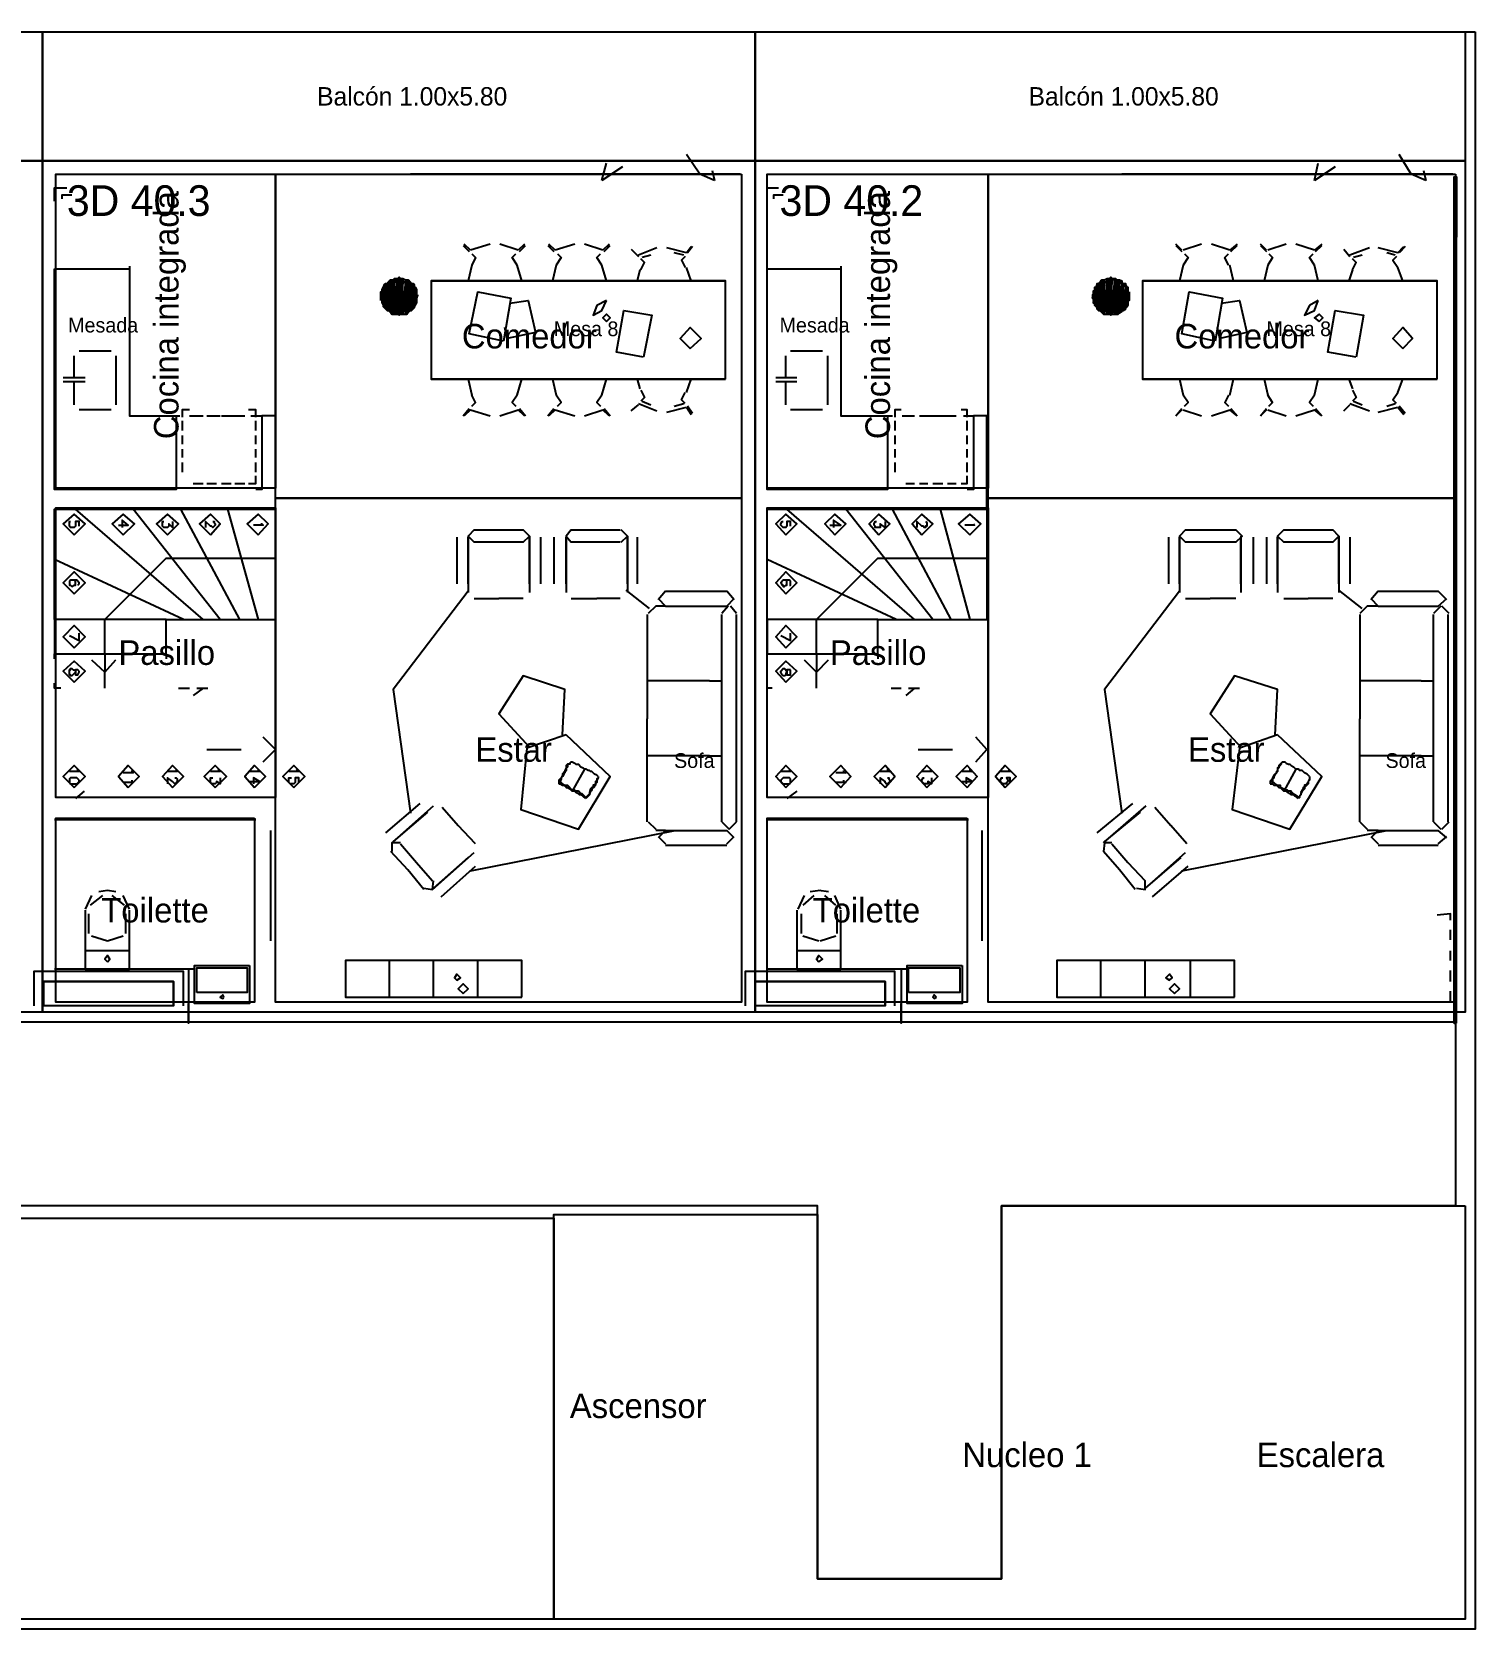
# Model space of a CAD drawing. Header units: metres. Extents: x 0 to 74.5, y 0 to 13.3.
# Drawn here: x 10.59 to 22.35, y 0 to 13.02 of the extents above; entities that cross this region are included whole.
import ezdxf

# ---------------------------------------------------------------- set-up
doc = ezdxf.new("R2010")
doc.units = ezdxf.units.M
for name, color, linetype in [('Trazo_Cotas', 9, 'Continuous'), ('Trazo_Entrada', 1, 'Continuous'), ('Trazo_Equipamiento', 8, 'Continuous'), ('Trazo_Estancias', 3, 'Continuous'), ('Trazo_Fachada', 30, 'Continuous'), ('Trazo_Medianeras', 8, 'Continuous'), ('Trazo_Nucleos', 252, 'Continuous'), ('Trazo_Pasillo', 9, 'Continuous'), ('Trazo_Patios', 3, 'Continuous'), ('Trazo_Puertas', 1, 'Continuous'), ('Trazo_Terreno', 7, 'Continuous'), ('Trazo_Unidad', 7, 'Continuous'), ('Trazo_Ventanas', 5, 'Continuous')]:
    doc.layers.add(name, color=color, linetype=linetype)

msp = doc.modelspace()

# ---------------------------------------------------------------- linework, layer by layer
at = {"layer": 'Trazo_Cotas'}
for points in [[(10.67, 13.02), (10.67, 11.97), (4.87, 11.97), (4.87, 13.02)], [(16.48, 13.02), (16.48, 11.97), (10.67, 11.97), (10.67, 13.02)], [(22.27, 13.02), (22.27, 11.97), (16.48, 11.97), (16.48, 13.02)]]:
    msp.add_lwpolyline(points, close=True, dxfattribs=at)
at = {"layer": 'Trazo_Entrada'}
for p, q in [((16.37, 5.03), (14.88, 5.03)), ((22.2, 5.03), (20.68, 5.03))]:
    msp.add_line(p, q, dxfattribs=at)
at = {"layer": 'Trazo_Equipamiento', "color": 9}
for p, q in [((16.03, 11.86), (15.92, 12.02)), ((21.83, 11.86), (21.73, 12.02)), ((15.23, 11.81), (15.27, 11.95)), ((15.4, 11.92), (15.23, 11.81)), ((16.15, 11.81), (16.03, 11.86)), ((16.13, 11.89), (16.15, 11.81)), ((21.04, 11.81), (21.07, 11.95)), ((21.21, 11.92), (21.04, 11.81)), ((21.95, 11.81), (21.83, 11.86)), ((21.93, 11.89), (21.95, 11.81)), ((14.1, 11.28), (14.15, 11.23)), ((14.16, 11.24), (14.11, 11.29)), ((14.32, 11.29), (14.16, 11.24)), ((14.55, 11.24), (14.4, 11.29)), ((14.6, 11.29), (14.55, 11.24)), ((14.56, 11.23), (14.61, 11.28)), ((14.79, 11.28), (14.84, 11.23)), ((14.85, 11.24), (14.8, 11.29)), ((15.01, 11.29), (14.85, 11.24)), ((15.24, 11.24), (15.09, 11.29)), ((15.29, 11.29), (15.24, 11.24)), ((15.25, 11.23), (15.3, 11.28)), ((15.47, 11.25), (15.53, 11.19)), ((15.68, 11.26), (15.53, 11.2)), ((15.63, 11.2), (15.56, 11.18)), ((15.92, 11.22), (15.76, 11.26)), ((15.9, 11.2), (15.82, 11.22)), ((15.92, 11.22), (15.96, 11.27)), ((15.97, 11.27), (15.93, 11.22)), ((19.96, 11.24), (19.91, 11.29)), ((19.91, 11.28), (19.96, 11.23)), ((20.12, 11.29), (19.97, 11.24)), ((20.35, 11.24), (20.2, 11.29)), ((20.41, 11.29), (20.35, 11.24)), ((20.36, 11.23), (20.41, 11.28)), ((20.65, 11.24), (20.6, 11.29)), ((20.6, 11.28), (20.65, 11.23)), ((20.81, 11.29), (20.66, 11.24)), ((21.04, 11.24), (20.89, 11.29)), ((21.1, 11.29), (21.04, 11.24)), ((21.05, 11.23), (21.1, 11.28)), ((21.28, 11.25), (21.33, 11.19)), ((21.49, 11.26), (21.33, 11.2)), ((21.43, 11.2), (21.36, 11.18)), ((21.72, 11.22), (21.56, 11.26)), ((21.7, 11.2), (21.63, 11.22)), ((21.72, 11.22), (21.77, 11.27)), ((21.78, 11.27), (21.73, 11.22)), ((14.17, 11.12), (14.14, 10.99)), ((14.58, 10.99), (14.54, 11.12)), ((14.86, 11.12), (14.83, 10.99)), ((15.27, 10.99), (15.23, 11.12)), ((15.54, 11.08), (15.52, 10.99)), ((15.96, 10.99), (15.92, 11.1)), ((19.97, 11.12), (19.94, 10.99)), ((20.38, 10.99), (20.35, 11.12)), ((20.66, 11.12), (20.63, 10.99)), ((21.07, 10.99), (21.04, 11.12)), ((21.35, 11.08), (21.32, 10.99)), ((21.76, 10.99), (21.72, 11.1)), ((13.84, 10.99), (16.24, 10.99)), ((19.64, 10.99), (22.04, 10.99)), ((16.24, 10.19), (13.84, 10.19)), ((14.14, 10.19), (14.17, 10.06)), ((14.54, 10.06), (14.58, 10.19)), ((14.83, 10.19), (14.86, 10.06)), ((15.23, 10.06), (15.27, 10.19)), ((15.52, 10.19), (15.54, 10.11)), ((15.92, 10.08), (15.96, 10.19)), ((22.04, 10.19), (19.64, 10.19)), ((19.94, 10.19), (19.97, 10.06)), ((20.35, 10.06), (20.38, 10.19)), ((20.63, 10.19), (20.66, 10.06)), ((21.04, 10.06), (21.07, 10.19)), ((21.32, 10.19), (21.35, 10.11)), ((21.72, 10.08), (21.76, 10.19)), ((14.1, 9.89), (14.15, 9.95)), ((14.16, 9.94), (14.11, 9.89)), ((14.16, 9.94), (14.32, 9.89)), ((14.4, 9.89), (14.55, 9.94)), ((14.6, 9.89), (14.55, 9.94)), ((14.56, 9.95), (14.61, 9.89)), ((14.79, 9.89), (14.84, 9.95)), ((14.85, 9.94), (14.8, 9.89)), ((14.85, 9.94), (15.01, 9.89)), ((15.09, 9.89), (15.24, 9.94)), ((15.29, 9.89), (15.24, 9.94)), ((15.25, 9.95), (15.3, 9.89)), ((15.47, 9.93), (15.53, 9.98)), ((15.53, 9.99), (15.68, 9.93)), ((15.56, 10.01), (15.63, 9.98)), ((15.76, 9.92), (15.92, 9.96)), ((15.82, 9.97), (15.9, 9.99)), ((15.92, 9.96), (15.96, 9.9)), ((15.97, 9.91), (15.93, 9.97)), ((19.91, 9.89), (19.96, 9.95)), ((19.96, 9.94), (19.91, 9.89)), ((19.97, 9.94), (20.12, 9.89)), ((20.2, 9.89), (20.35, 9.94)), ((20.41, 9.89), (20.35, 9.94)), ((20.36, 9.95), (20.41, 9.89)), ((20.6, 9.89), (20.65, 9.95)), ((20.65, 9.94), (20.6, 9.89)), ((20.66, 9.94), (20.81, 9.89)), ((20.89, 9.89), (21.04, 9.94)), ((21.1, 9.89), (21.04, 9.94)), ((21.05, 9.95), (21.1, 9.89)), ((21.28, 9.93), (21.33, 9.98)), ((21.33, 9.99), (21.49, 9.93)), ((21.36, 10.01), (21.43, 9.98)), ((21.56, 9.92), (21.72, 9.96)), ((21.63, 9.97), (21.7, 9.99)), ((21.72, 9.96), (21.77, 9.9)), ((21.78, 9.91), (21.73, 9.97)), ((14.05, 8.9), (14.05, 8.52)), ((14.14, 8.91), (14.14, 8.45)), ((14.14, 8.52), (14.14, 8.9)), ((14.64, 8.91), (14.64, 8.45)), ((14.64, 8.52), (14.64, 8.9)), ((14.73, 8.9), (14.73, 8.52)), ((14.84, 8.9), (14.84, 8.52)), ((14.94, 8.91), (14.94, 8.45)), ((14.94, 8.52), (14.94, 8.9)), ((15.44, 8.91), (15.44, 8.45)), ((15.44, 8.52), (15.44, 8.9)), ((15.52, 8.9), (15.52, 8.52)), ((19.85, 8.9), (19.85, 8.52)), ((19.94, 8.91), (19.94, 8.45)), ((19.94, 8.52), (19.94, 8.9)), ((20.44, 8.91), (20.44, 8.45)), ((20.44, 8.52), (20.44, 8.9)), ((20.54, 8.9), (20.54, 8.52)), ((20.65, 8.9), (20.65, 8.52)), ((20.74, 8.91), (20.74, 8.45)), ((20.74, 8.52), (20.74, 8.9)), ((21.24, 8.91), (21.24, 8.45)), ((21.24, 8.52), (21.24, 8.9)), ((21.33, 8.9), (21.33, 8.52)), ((15.62, 8.32), (15.43, 8.47)), ((21.43, 8.32), (21.24, 8.47)), ((14.19, 8.4), (14.39, 8.4)), ((14.59, 8.4), (14.39, 8.4)), ((14.98, 8.4), (15.19, 8.4)), ((15.38, 8.4), (15.19, 8.4)), ((15.67, 8.34), (15.61, 8.28)), ((15.75, 8.34), (15.67, 8.34)), ((15.75, 8.46), (15.69, 8.39)), ((15.69, 8.4), (15.75, 8.34)), ((15.75, 8.46), (16.25, 8.46)), ((15.75, 8.34), (16.25, 8.34)), ((16.26, 8.34), (16.21, 8.28)), ((16.31, 8.39), (16.25, 8.46)), ((16.25, 8.34), (16.31, 8.4)), ((16.33, 8.28), (16.28, 8.34)), ((19.99, 8.4), (20.19, 8.4)), ((20.4, 8.4), (20.19, 8.4)), ((20.79, 8.4), (20.99, 8.4)), ((21.19, 8.4), (20.99, 8.4)), ((21.47, 8.34), (21.41, 8.28)), ((21.56, 8.34), (21.47, 8.34)), ((21.56, 8.46), (21.5, 8.39)), ((21.5, 8.4), (21.56, 8.34)), ((21.56, 8.46), (22.05, 8.46)), ((21.56, 8.34), (22.05, 8.34)), ((22.07, 8.34), (22.01, 8.28)), ((22.12, 8.39), (22.05, 8.46)), ((22.05, 8.34), (22.12, 8.4)), ((22.14, 8.28), (22.08, 8.34)), ((15.6, 8.27), (15.6, 7.42)), ((16.21, 6.58), (16.21, 8.27)), ((16.33, 6.58), (16.33, 8.27)), ((21.41, 8.27), (21.41, 7.42)), ((22.01, 6.58), (22.01, 8.27)), ((22.13, 6.58), (22.13, 8.27)), ((16.11, 7.73), (15.6, 7.73)), ((16.11, 7.73), (16.21, 7.73)), ((21.91, 7.73), (21.41, 7.73)), ((21.91, 7.73), (22.01, 7.73)), ((15.6, 6.58), (15.6, 7.42)), ((21.41, 6.58), (21.41, 7.42)), ((14.94, 7.29), (14.62, 7.18)), ((20.74, 7.29), (20.43, 7.18)), ((16.11, 7.12), (15.6, 7.12)), ((16.11, 7.12), (16.21, 7.12)), ((21.91, 7.12), (21.41, 7.12)), ((21.91, 7.12), (22.01, 7.12)), ((15.09, 7.01), (14.99, 6.83)), ((20.89, 7.01), (20.79, 6.83)), ((13.47, 6.49), (13.75, 6.73)), ((13.52, 6.41), (13.86, 6.71)), ((13.81, 6.66), (13.53, 6.42)), ((13.93, 6.7), (14.06, 6.55)), ((19.27, 6.49), (19.56, 6.73)), ((19.32, 6.41), (19.67, 6.71)), ((19.62, 6.66), (19.33, 6.42)), ((19.74, 6.7), (19.87, 6.55)), ((14.2, 6.4), (14.06, 6.55)), ((14.16, 6.18), (15.83, 6.51)), ((15.61, 6.58), (15.67, 6.52)), ((15.75, 6.51), (15.67, 6.51)), ((15.75, 6.51), (15.69, 6.45)), ((15.75, 6.51), (16.25, 6.51)), ((16.21, 6.58), (16.27, 6.52)), ((16.31, 6.45), (16.25, 6.51)), ((16.27, 6.52), (16.33, 6.58)), ((20, 6.4), (19.87, 6.55)), ((19.96, 6.18), (21.63, 6.51)), ((21.41, 6.58), (21.47, 6.52)), ((21.56, 6.51), (21.47, 6.51)), ((21.56, 6.51), (21.5, 6.45)), ((21.56, 6.51), (22.05, 6.51)), ((22.01, 6.58), (22.07, 6.52)), ((22.12, 6.45), (22.05, 6.51)), ((22.08, 6.52), (22.14, 6.58)), ((15.69, 6.46), (15.75, 6.4)), ((15.75, 6.39), (16.25, 6.39)), ((16.25, 6.4), (16.31, 6.46)), ((21.5, 6.46), (21.56, 6.4)), ((21.56, 6.39), (22.05, 6.39)), ((22.05, 6.4), (22.12, 6.46)), ((13.85, 6.03), (14.19, 6.33)), ((14.14, 6.29), (13.86, 6.04)), ((19.65, 6.03), (19.99, 6.33)), ((19.95, 6.29), (19.66, 6.04)), ((13.92, 5.97), (14.2, 6.22)), ((19.72, 5.97), (20.01, 6.22)), ((13.5, 5.15), (13.5, 5.45)), ((13.86, 5.15), (13.86, 5.45)), ((14.22, 5.15), (14.22, 5.45)), ((19.3, 5.15), (19.3, 5.45)), ((19.66, 5.15), (19.66, 5.45)), ((20.03, 5.15), (20.03, 5.45))]:
    msp.add_line(p, q, dxfattribs=at)
at = {"layer": 'Trazo_Equipamiento', "color": 8}
for p, q in [((11.05, 11.86), (13.49, 11.86)), ((16.36, 11.86), (13.67, 11.86)), ((16.86, 11.86), (19.29, 11.86)), ((22.17, 11.86), (19.47, 11.86)), ((10.91, 11.69), (10.83, 11.69)), ((16.71, 11.69), (16.63, 11.69)), ((11.38, 11.11), (11.38, 11.03)), ((17.18, 11.11), (17.18, 11.03)), ((11.38, 10.94), (11.38, 10.86)), ((17.18, 10.94), (17.18, 10.86)), ((13.44, 10.92), (13.44, 10.81)), ((13.72, 10.81), (13.72, 10.91)), ((19.25, 10.92), (19.24, 10.81)), ((19.52, 10.81), (19.52, 10.91)), ((11.38, 10.78), (11.38, 10.69)), ((17.18, 10.78), (17.18, 10.69)), ((11.38, 10.61), (11.38, 10.53)), ((17.18, 10.61), (17.18, 10.53)), ((10.97, 10.42), (11.23, 10.42)), ((11.38, 10.45), (11.38, 10.36)), ((16.77, 10.42), (17.03, 10.42)), ((17.18, 10.45), (17.18, 10.36)), ((10.93, 10.2), (10.93, 10.38)), ((11.27, 10.38), (11.27, 9.98)), ((16.73, 10.2), (16.73, 10.38)), ((17.07, 10.38), (17.07, 9.98)), ((11.02, 10.2), (10.84, 10.2)), ((10.84, 10.17), (11.02, 10.17)), ((10.93, 9.98), (10.93, 10.17)), ((11.38, 10.28), (11.38, 10.2)), ((16.82, 10.2), (16.65, 10.2)), ((16.65, 10.17), (16.82, 10.17)), ((16.73, 9.98), (16.73, 10.17)), ((17.18, 10.28), (17.18, 10.2)), ((11.38, 10.11), (11.38, 10.03)), ((17.18, 10.11), (17.18, 10.03)), ((11.23, 9.94), (10.97, 9.94)), ((17.03, 9.94), (16.77, 9.94)), ((11.54, 9.89), (11.63, 9.89)), ((11.71, 9.89), (11.79, 9.89)), ((11.81, 9.85), (11.81, 9.77)), ((11.87, 9.89), (11.96, 9.89)), ((11.9, 9.89), (11.98, 9.89)), ((12.01, 9.89), (12.09, 9.89)), ((12.04, 9.89), (12.12, 9.89)), ((12.13, 9.89), (12.21, 9.89)), ((12.21, 9.89), (12.29, 9.89)), ((12.24, 9.89), (12.32, 9.89)), ((12.41, 9.77), (12.41, 9.85)), ((17.35, 9.89), (17.43, 9.89)), ((17.51, 9.89), (17.6, 9.89)), ((17.62, 9.85), (17.62, 9.77)), ((17.68, 9.89), (17.76, 9.89)), ((17.71, 9.89), (17.78, 9.89)), ((17.82, 9.89), (17.89, 9.89)), ((17.85, 9.89), (17.93, 9.89)), ((17.93, 9.89), (18.01, 9.89)), ((18.01, 9.89), (18.1, 9.89)), ((18.05, 9.89), (18.12, 9.89)), ((18.21, 9.77), (18.21, 9.85)), ((11.81, 9.73), (11.81, 9.66)), ((12.41, 9.66), (12.41, 9.73)), ((12.46, 9.71), (12.46, 9.63)), ((17.62, 9.73), (17.62, 9.66)), ((18.21, 9.66), (18.21, 9.73)), ((18.26, 9.71), (18.26, 9.63)), ((11.81, 9.62), (11.81, 9.55)), ((11.81, 9.51), (11.81, 9.43)), ((12.41, 9.55), (12.41, 9.62)), ((12.41, 9.43), (12.41, 9.51)), ((12.46, 9.55), (12.46, 9.46)), ((17.62, 9.62), (17.62, 9.55)), ((17.62, 9.51), (17.62, 9.43)), ((18.21, 9.55), (18.21, 9.62)), ((18.21, 9.43), (18.21, 9.51)), ((18.26, 9.55), (18.26, 9.46)), ((11.9, 9.34), (11.98, 9.34)), ((12.01, 9.34), (12.09, 9.34)), ((12.13, 9.34), (12.21, 9.34)), ((12.24, 9.34), (12.32, 9.34)), ((17.71, 9.34), (17.78, 9.34)), ((17.82, 9.34), (17.89, 9.34)), ((17.93, 9.34), (18.01, 9.34)), ((18.05, 9.34), (18.12, 9.34)), ((11.98, 8.23), (10.94, 9.13)), ((12.12, 8.23), (11.41, 9.13)), ((12.28, 8.23), (11.8, 9.13)), ((17.78, 8.23), (16.74, 9.13)), ((17.93, 8.23), (17.22, 9.13)), ((18.08, 8.23), (17.6, 9.13)), ((11.68, 8.73), (11.18, 8.23)), ((11.68, 8.73), (12.57, 8.73)), ((12.01, 8.73), (12.29, 8.73)), ((17.48, 8.73), (16.98, 8.23)), ((17.48, 8.73), (18.37, 8.73)), ((17.81, 8.73), (18.09, 8.73)), ((11.82, 8.23), (10.77, 8.72)), ((17.63, 8.23), (16.58, 8.72)), ((11.18, 7.95), (11.18, 8.23)), ((16.98, 7.95), (16.98, 8.23)), ((11.18, 7.95), (11.18, 7.8)), ((16.98, 7.95), (16.98, 7.8)), ((11.18, 7.67), (11.18, 7.8)), ((16.98, 7.67), (16.98, 7.8)), ((11.98, 7.67), (11.9, 7.61)), ((17.78, 7.67), (17.71, 7.61)), ((12.01, 7.17), (12.29, 7.17)), ((17.81, 7.17), (18.09, 7.17)), ((11.01, 6.83), (10.94, 6.77)), ((16.82, 6.83), (16.74, 6.77)), ((10.77, 6.6), (12.41, 6.6)), ((16.58, 6.6), (18.22, 6.6)), ((11.2, 6.02), (11.13, 6.01)), ((11.27, 6.01), (11.2, 6.02)), ((17.01, 6.02), (16.93, 6.01)), ((17.08, 6.01), (17, 6.02)), ((11.07, 5.98), (11.02, 5.87)), ((11.16, 5.98), (11.06, 5.9)), ((11.34, 5.9), (11.24, 5.98)), ((11.38, 5.87), (11.33, 5.98)), ((16.88, 5.98), (16.83, 5.87)), ((16.96, 5.98), (16.87, 5.9)), ((17.14, 5.9), (17.05, 5.98)), ((17.18, 5.87), (17.13, 5.98)), ((11.05, 5.67), (11.05, 5.83)), ((11.35, 5.67), (11.35, 5.83)), ((16.86, 5.67), (16.86, 5.83)), ((17.15, 5.67), (17.15, 5.83)), ((11.07, 5.65), (11.2, 5.61)), ((11.2, 5.61), (11.33, 5.65)), ((16.87, 5.65), (17, 5.61)), ((17.01, 5.61), (17.14, 5.65)), ((22.15, 5.62), (22.15, 5.7)), ((11.38, 5.53), (11.02, 5.53)), ((17.18, 5.53), (16.82, 5.53)), ((22.15, 5.45), (22.15, 5.53)), ((22.15, 5.28), (22.15, 5.37)), ((22.15, 5.12), (22.15, 5.2))]:
    msp.add_line(p, q, dxfattribs=at)
for points in [[(10.77, 11.64), (10.77, 11.75), (10.87, 11.75)], [(16.58, 11.64), (16.58, 11.75), (16.67, 11.75)], [(22.18, 4.94), (22.18, 11.84), (22.2, 11.84)], [(10.91, 11.69), (10.83, 11.69), (10.83, 11.66)], [(16.71, 11.69), (16.63, 11.69), (16.63, 11.66)], [(13.43, 10.83), (13.44, 10.91), (13.44, 10.81)], [(13.43, 10.84), (13.43, 10.9), (13.43, 10.83)], [(13.43, 10.88), (13.43, 10.89), (13.43, 10.84)], [(13.72, 10.91), (13.72, 10.81), (13.72, 10.9)], [(13.72, 10.9), (13.72, 10.83), (13.72, 10.89)], [(13.72, 10.89), (13.72, 10.84), (13.73, 10.88)], [(19.23, 10.88), (19.23, 10.85), (19.24, 10.89), (19.24, 10.84)], [(19.24, 10.83), (19.24, 10.91), (19.24, 10.81)], [(19.24, 10.84), (19.24, 10.9), (19.24, 10.83)], [(19.52, 10.91), (19.52, 10.81), (19.53, 10.9)], [(19.53, 10.9), (19.53, 10.83), (19.53, 10.89)], [(19.53, 10.89), (19.53, 10.84), (19.53, 10.88)], [(11.38, 9.95), (11.38, 9.89), (11.46, 9.89)], [(11.87, 9.94), (11.81, 9.94), (11.81, 9.88)], [(12.41, 9.88), (12.41, 9.94), (12.35, 9.94)], [(17.18, 9.95), (17.18, 9.89), (17.26, 9.89)], [(17.67, 9.94), (17.62, 9.94), (17.62, 9.88)], [(18.21, 9.88), (18.21, 9.94), (18.16, 9.94)], [(10.77, 9.13), (12.57, 9.13), (12.57, 9.89), (12.46, 9.89), (12.46, 9.29)], [(12.37, 9.89), (12.46, 9.89), (12.46, 9.8)], [(16.58, 9.13), (18.37, 9.13), (18.37, 9.89), (18.26, 9.89), (18.26, 9.29)], [(18.18, 9.89), (18.26, 9.89), (18.26, 9.8)], [(10.83, 9.29), (10.77, 9.29), (10.77, 9.4)], [(12.35, 9.34), (12.41, 9.34), (12.41, 9.4)], [(12.46, 9.38), (12.46, 9.29), (12.41, 9.29)], [(16.63, 9.29), (16.58, 9.29), (16.58, 9.4)], [(18.16, 9.34), (18.21, 9.34), (18.21, 9.4)], [(18.26, 9.38), (18.26, 9.29), (18.21, 9.29)], [(10.77, 8.23), (10.77, 9.13), (12.57, 9.13), (12.57, 8.23)], [(12.18, 9.13), (12.43, 8.23), (12.57, 8.23)], [(16.58, 8.23), (16.58, 9.13), (18.37, 9.13), (18.37, 8.23)], [(17.99, 9.13), (18.23, 8.23), (18.37, 8.23)], [(10.97, 8.99), (10.97, 9.03), (10.94, 9.03), (10.94, 8.99), (10.93, 8.98), (10.9, 8.98), (10.89, 8.99), (10.89, 9.03), (10.9, 9.03)], [(11.29, 9), (11.37, 9), (11.32, 9.04), (11.32, 8.98)], [(11.73, 9.03), (11.73, 8.98), (11.7, 9.01), (11.7, 8.99), (11.69, 8.98), (11.66, 8.98), (11.65, 8.99), (11.65, 9.03), (11.66, 9.03)], [(12.06, 9.03), (12.07, 9.03), (12.07, 9.02), (12.08, 9.01), (12.08, 9), (12.06, 8.98), (12.05, 8.99), (12.04, 8.99), (12, 9.03), (12, 8.98)], [(12.45, 9.01), (12.46, 9.01), (12.47, 9), (12.39, 9)], [(16.77, 8.99), (16.77, 9.03), (16.74, 9.03), (16.74, 8.99), (16.73, 8.98), (16.71, 8.98), (16.69, 9), (16.69, 9.01), (16.7, 9.03), (16.71, 9.03)], [(17.09, 9), (17.18, 9), (17.12, 9.04), (17.12, 8.98)], [(17.54, 9.03), (17.54, 8.98), (17.5, 9.01), (17.5, 8.98), (17.46, 8.98), (17.46, 8.99), (17.45, 9), (17.45, 9.01), (17.46, 9.03), (17.47, 9.03)], [(17.87, 9.03), (17.88, 9.02), (17.88, 8.99), (17.87, 8.99), (17.87, 8.98), (17.86, 8.98), (17.85, 8.99), (17.84, 8.99), (17.8, 9.03), (17.8, 8.98)], [(18.26, 9.01), (18.27, 9), (18.19, 9)], [(10.96, 8.51), (10.97, 8.52), (10.97, 8.53), (10.95, 8.55), (10.9, 8.55), (10.89, 8.54), (10.89, 8.51), (10.9, 8.51), (10.91, 8.5), (10.93, 8.51), (10.94, 8.51), (10.94, 8.54), (10.93, 8.55), (10.91, 8.55)], [(16.76, 8.51), (16.77, 8.51), (16.77, 8.54), (16.76, 8.55), (16.71, 8.55), (16.69, 8.53), (16.7, 8.51), (16.71, 8.51), (16.71, 8.5), (16.72, 8.5), (16.73, 8.51), (16.74, 8.51), (16.74, 8.54), (16.73, 8.55), (16.72, 8.55)], [(11.68, 8.23), (12.28, 8.23), (12.43, 8.23)], [(17.48, 8.23), (18.08, 8.23), (18.23, 8.23)], [(10.89, 8.1), (10.97, 8.06), (10.97, 8.12)], [(16.69, 8.1), (16.77, 8.06), (16.77, 8.12)], [(10.77, 7.91), (10.77, 7.95), (10.82, 7.95)], [(11.63, 7.95), (11.68, 7.95), (11.68, 7.91)], [(16.58, 7.91), (16.58, 7.95), (16.62, 7.95)], [(17.44, 7.95), (17.48, 7.95), (17.48, 7.91)], [(11.07, 7.9), (11.18, 7.8), (11.27, 7.9)], [(16.88, 7.9), (16.98, 7.8), (17.08, 7.9)], [(10.82, 7.67), (10.77, 7.67), (10.77, 7.71)], [(16.62, 7.67), (16.58, 7.67), (16.58, 7.71)], [(11.78, 7.67), (11.82, 7.67), (11.87, 7.67)], [(11.93, 7.67), (11.98, 7.67), (12.02, 7.67)], [(17.59, 7.67), (17.63, 7.67), (17.67, 7.67)], [(17.73, 7.67), (17.78, 7.67), (17.82, 7.67)], [(12.47, 7.07), (12.57, 7.17), (12.47, 7.27)], [(18.28, 7.07), (18.37, 7.17), (18.28, 7.27)], [(10.95, 7.01), (10.97, 6.99), (10.89, 6.99)], [(11.4, 7), (11.4, 6.99), (11.41, 6.98), (11.33, 6.98)], [(11.4, 6.92), (11.4, 6.91), (11.41, 6.9), (11.33, 6.9)], [(11.76, 7.01), (11.76, 7), (11.77, 6.99), (11.69, 6.99)], [(11.75, 6.94), (11.76, 6.94), (11.77, 6.93), (11.77, 6.9), (11.76, 6.9), (11.76, 6.89), (11.75, 6.89), (11.73, 6.91), (11.69, 6.94), (11.69, 6.89)], [(12.1, 7.01), (12.12, 6.99), (12.04, 6.99)], [(12.12, 6.94), (12.12, 6.89), (12.09, 6.91), (12.09, 6.9), (12.08, 6.89), (12.05, 6.89), (12.04, 6.9), (12.04, 6.94), (12.06, 6.94)], [(12.43, 7.01), (12.43, 7), (12.44, 6.99), (12.36, 6.99)], [(12.36, 6.91), (12.44, 6.91), (12.39, 6.94), (12.39, 6.89)], [(12.74, 7.01), (12.76, 6.99), (12.68, 6.99)], [(12.76, 6.9), (12.76, 6.94), (12.73, 6.94), (12.73, 6.9), (12.72, 6.89), (12.69, 6.89), (12.68, 6.9), (12.68, 6.94), (12.7, 6.94)], [(16.76, 7.01), (16.76, 7), (16.77, 6.99), (16.69, 6.99)], [(17.2, 7), (17.2, 6.99), (17.22, 6.98), (17.14, 6.98)], [(17.2, 6.92), (17.2, 6.91), (17.22, 6.9), (17.14, 6.9)], [(17.56, 7.01), (17.56, 7), (17.58, 6.99), (17.5, 6.99)], [(17.56, 6.94), (17.57, 6.94), (17.57, 6.93), (17.58, 6.92), (17.58, 6.91), (17.56, 6.89), (17.55, 6.89), (17.54, 6.9), (17.54, 6.91), (17.5, 6.94), (17.5, 6.89)], [(17.91, 7.01), (17.91, 7), (17.92, 6.99), (17.84, 6.99)], [(17.92, 6.94), (17.92, 6.89), (17.89, 6.91), (17.89, 6.89), (17.86, 6.89), (17.84, 6.91), (17.84, 6.92), (17.85, 6.94), (17.86, 6.94)], [(18.23, 7.01), (18.23, 7), (18.25, 6.99), (18.17, 6.99)], [(18.17, 6.91), (18.25, 6.91), (18.2, 6.94), (18.2, 6.89)], [(18.55, 7.01), (18.55, 7), (18.56, 6.99), (18.48, 6.99)], [(18.56, 6.9), (18.56, 6.94), (18.53, 6.94), (18.54, 6.92), (18.54, 6.91), (18.53, 6.9), (18.53, 6.89), (18.5, 6.89), (18.48, 6.91), (18.48, 6.92), (18.49, 6.94), (18.5, 6.94)], [(11.02, 5.86), (11.02, 5.38), (11.38, 5.38), (11.38, 5.86)], [(16.82, 5.86), (16.82, 5.38), (17.18, 5.38), (17.18, 5.86)], [(22.15, 5.78), (22.15, 5.83), (22.04, 5.82)], [(11.82, 5.08), (11.82, 5.36), (10.6, 5.36), (10.6, 5.08)], [(11.91, 5.1), (11.91, 5.38), (10.77, 5.38)], [(11.86, 5.38), (11.86, 4.94), (11.86, 5.1)], [(17.62, 5.08), (17.62, 5.36), (16.4, 5.36), (16.4, 5.08)], [(17.72, 5.1), (17.72, 5.38), (16.58, 5.38)], [(17.67, 5.38), (17.67, 4.94), (17.67, 5.1)], [(11.74, 5.08), (11.74, 5.28), (10.68, 5.28), (10.68, 5.08)], [(17.54, 5.08), (17.54, 5.28), (16.48, 5.28), (16.48, 5.08)]]:
    msp.add_lwpolyline(points, dxfattribs=at)
for points in [[(22.2, 4.94), (22.2, 11.84), (22.18, 4.94)], [(22.2, 11.84), (22.18, 4.94), (22.18, 11.84)], [(10.77, 11.09), (11.38, 11.09), (11.38, 9.89), (11.76, 9.89), (11.76, 9.29), (10.77, 9.29)], [(16.58, 11.09), (17.18, 11.09), (17.18, 9.89), (17.56, 9.89), (17.56, 9.29), (16.58, 9.29)], [(13.58, 10.72), (13.73, 10.87), (13.58, 11.02), (13.43, 10.87)], [(13.45, 10.79), (13.45, 10.94), (13.44, 10.81)], [(13.45, 10.94), (13.44, 10.81), (13.44, 10.92)], [(13.46, 10.77), (13.46, 10.96), (13.45, 10.78)], [(13.46, 10.96), (13.45, 10.78), (13.45, 10.94)], [(13.45, 10.78), (13.45, 10.94), (13.45, 10.79)], [(13.45, 10.94), (13.45, 10.79)], [(13.47, 10.76), (13.47, 10.97), (13.46, 10.77)], [(13.47, 10.97), (13.46, 10.77), (13.46, 10.96)], [(13.48, 10.75), (13.48, 10.97), (13.47, 10.76)], [(13.48, 10.97), (13.47, 10.76), (13.47, 10.97)], [(13.49, 10.75), (13.49, 10.98), (13.48, 10.75)], [(13.49, 10.98), (13.48, 10.75), (13.48, 10.97)], [(13.5, 10.74), (13.5, 10.99), (13.49, 10.75)], [(13.5, 10.99), (13.49, 10.75), (13.49, 10.98)], [(13.51, 10.73), (13.51, 11), (13.5, 10.74)], [(13.51, 11), (13.5, 10.74), (13.5, 10.99)], [(13.52, 10.72), (13.52, 11), (13.51, 10.73)], [(13.52, 11), (13.51, 10.73), (13.51, 11)], [(13.53, 10.72), (13.53, 11), (13.52, 10.72)], [(13.53, 11), (13.52, 10.72), (13.52, 11)], [(13.54, 10.72), (13.54, 11.01), (13.53, 10.72)], [(13.54, 11.01), (13.53, 10.72), (13.53, 11)], [(13.56, 10.72), (13.56, 11.01), (13.54, 10.72)], [(13.56, 11.01), (13.54, 10.72), (13.54, 11.01)], [(13.57, 10.72), (13.57, 11.01), (13.56, 10.72)], [(13.57, 11.01), (13.56, 10.72), (13.56, 11.01)], [(13.58, 10.71), (13.58, 11.01), (13.57, 10.72)], [(13.58, 11.01), (13.57, 10.72), (13.57, 11.01)], [(13.59, 10.72), (13.59, 11.01), (13.58, 10.71)], [(13.59, 11.01), (13.58, 10.71), (13.58, 11.01)], [(13.6, 10.72), (13.6, 11.01), (13.59, 10.72)], [(13.6, 11.01), (13.59, 10.72), (13.59, 11.01)], [(13.61, 10.72), (13.61, 11.01), (13.6, 10.72)], [(13.61, 11.01), (13.6, 10.72), (13.6, 11.01)], [(13.63, 11), (13.61, 10.72), (13.61, 11.01)], [(13.63, 10.72), (13.63, 11), (13.61, 10.72)], [(13.64, 10.72), (13.64, 11), (13.63, 10.72)], [(13.64, 11), (13.63, 10.72), (13.63, 11)], [(13.65, 10.73), (13.65, 11), (13.64, 10.72)], [(13.65, 11), (13.64, 10.72), (13.64, 11)], [(13.66, 10.99), (13.65, 10.73), (13.65, 11)], [(13.66, 10.74), (13.66, 10.99), (13.65, 10.73)], [(13.67, 10.98), (13.66, 10.74), (13.66, 10.99)], [(13.67, 10.75), (13.67, 10.98), (13.66, 10.74)], [(13.68, 10.97), (13.67, 10.75), (13.67, 10.98)], [(13.68, 10.75), (13.68, 10.97), (13.67, 10.75)], [(13.69, 10.76), (13.69, 10.97), (13.68, 10.75)], [(13.69, 10.97), (13.68, 10.75), (13.68, 10.97)], [(13.7, 10.96), (13.69, 10.76), (13.69, 10.97)], [(13.7, 10.77), (13.7, 10.96), (13.69, 10.76)], [(13.7, 10.94), (13.7, 10.77), (13.7, 10.96)], [(13.71, 10.79), (13.71, 10.94), (13.7, 10.78)], [(13.71, 10.94), (13.7, 10.78), (13.7, 10.94)], [(13.7, 10.78), (13.7, 10.94), (13.7, 10.77)], [(13.72, 10.92), (13.71, 10.79), (13.71, 10.94)], [(19.38, 10.72), (19.53, 10.87), (19.38, 11.02), (19.23, 10.87)], [(19.26, 10.78), (19.26, 10.94), (19.25, 10.79)], [(19.26, 10.94), (19.25, 10.79), (19.25, 10.94)], [(19.25, 10.79), (19.25, 10.94), (19.25, 10.81)], [(19.25, 10.94), (19.25, 10.81), (19.25, 10.92)], [(19.27, 10.77), (19.27, 10.96), (19.26, 10.78)], [(19.27, 10.96), (19.26, 10.78), (19.26, 10.94)], [(19.28, 10.75), (19.28, 10.97), (19.27, 10.76)], [(19.28, 10.97), (19.27, 10.76), (19.27, 10.97)], [(19.27, 10.76), (19.27, 10.97), (19.27, 10.77)], [(19.27, 10.97), (19.27, 10.77), (19.27, 10.96)], [(19.29, 10.75), (19.29, 10.98), (19.28, 10.75)], [(19.29, 10.98), (19.28, 10.75), (19.28, 10.97)], [(19.3, 10.74), (19.3, 10.99), (19.29, 10.75)], [(19.3, 10.99), (19.29, 10.75), (19.29, 10.98)], [(19.31, 10.73), (19.31, 11), (19.3, 10.74)], [(19.31, 11), (19.3, 10.74), (19.3, 10.99)], [(19.32, 10.72), (19.32, 11), (19.31, 10.73)], [(19.32, 11), (19.31, 10.73), (19.31, 11)], [(19.33, 10.72), (19.33, 11), (19.32, 10.72)], [(19.33, 11), (19.32, 10.72), (19.32, 11)], [(19.35, 10.72), (19.35, 11.01), (19.33, 10.72)], [(19.35, 11.01), (19.33, 10.72), (19.33, 11)], [(19.36, 10.72), (19.36, 11.01), (19.35, 10.72)], [(19.36, 11.01), (19.35, 10.72), (19.35, 11.01)], [(19.37, 10.72), (19.37, 11.01), (19.36, 10.72)], [(19.37, 11.01), (19.36, 10.72), (19.36, 11.01)], [(19.38, 10.71), (19.38, 11.01), (19.37, 10.72)], [(19.38, 11.01), (19.37, 10.72), (19.37, 11.01)], [(19.39, 10.72), (19.39, 11.01), (19.38, 10.71)], [(19.39, 11.01), (19.38, 10.71), (19.38, 11.01)], [(19.41, 10.72), (19.41, 11.01), (19.39, 10.72)], [(19.41, 11.01), (19.39, 10.72), (19.39, 11.01)], [(19.42, 10.72), (19.42, 11.01), (19.41, 10.72)], [(19.42, 11.01), (19.41, 10.72), (19.41, 11.01)], [(19.43, 11), (19.42, 10.72), (19.42, 11.01)], [(19.43, 10.72), (19.43, 11), (19.42, 10.72)], [(19.44, 10.72), (19.44, 11), (19.43, 10.72)], [(19.44, 11), (19.43, 10.72), (19.43, 11)], [(19.45, 10.73), (19.45, 11), (19.44, 10.72)], [(19.45, 11), (19.44, 10.72), (19.44, 11)], [(19.47, 10.99), (19.45, 10.73), (19.45, 11)], [(19.47, 10.74), (19.47, 10.99), (19.45, 10.73)], [(19.47, 10.98), (19.47, 10.74), (19.47, 10.99)], [(19.48, 10.97), (19.47, 10.75), (19.47, 10.98)], [(19.47, 10.75), (19.47, 10.98), (19.47, 10.74)], [(19.48, 10.75), (19.48, 10.97), (19.47, 10.75)], [(19.5, 10.76), (19.5, 10.97), (19.48, 10.75)], [(19.5, 10.97), (19.48, 10.75), (19.48, 10.97)], [(19.5, 10.96), (19.5, 10.76), (19.5, 10.97)], [(19.51, 10.94), (19.5, 10.77), (19.5, 10.96)], [(19.5, 10.77), (19.5, 10.96), (19.5, 10.76)], [(19.51, 10.78), (19.51, 10.94), (19.5, 10.77)], [(19.52, 10.79), (19.52, 10.94), (19.51, 10.78)], [(19.52, 10.94), (19.51, 10.78), (19.51, 10.94)], [(19.52, 10.92), (19.52, 10.79), (19.52, 10.94)], [(13.44, 10.92), (13.44, 10.81)], [(13.72, 10.81), (13.72, 10.92), (13.71, 10.79)], [(13.72, 10.91), (13.72, 10.81), (13.72, 10.92)], [(19.25, 10.92), (19.25, 10.81), (19.24, 10.81)], [(19.52, 10.91), (19.52, 10.81), (19.52, 10.92)], [(19.52, 10.81), (19.52, 10.92), (19.52, 10.79)], [(10.93, 8.92), (11.02, 9.01), (10.93, 9.09), (10.84, 9.01)], [(11.33, 8.92), (11.42, 9.01), (11.33, 9.09), (11.24, 9.01)], [(11.69, 8.92), (11.78, 9.01), (11.69, 9.09), (11.6, 9.01)], [(12.04, 8.92), (12.12, 9.01), (12.04, 9.09), (11.95, 9.01)], [(12.43, 8.92), (12.51, 9.01), (12.43, 9.09), (12.34, 9.01)], [(16.73, 8.92), (16.82, 9.01), (16.73, 9.09), (16.65, 9.01)], [(17.13, 8.92), (17.22, 9.01), (17.13, 9.09), (17.05, 9.01)], [(17.49, 8.92), (17.58, 9.01), (17.49, 9.09), (17.41, 9.01)], [(17.84, 8.92), (17.93, 9.01), (17.84, 9.09), (17.76, 9.01)], [(18.23, 8.92), (18.32, 9.01), (18.23, 9.09), (18.14, 9.01)], [(10.93, 8.44), (11.02, 8.53), (10.93, 8.62), (10.84, 8.53)], [(16.73, 8.44), (16.82, 8.53), (16.73, 8.62), (16.65, 8.53)], [(11.68, 7.95), (11.68, 8.23), (10.77, 8.23), (10.77, 7.95)], [(17.48, 7.95), (17.48, 8.23), (16.58, 8.23), (16.58, 7.95)], [(10.93, 8), (11.02, 8.09), (10.93, 8.18), (10.84, 8.09)], [(16.73, 8), (16.82, 8.09), (16.73, 8.18), (16.65, 8.09)], [(10.93, 7.72), (11.02, 7.81), (10.93, 7.89), (10.84, 7.81)], [(10.97, 7.81), (10.96, 7.82), (10.94, 7.82), (10.94, 7.8), (10.91, 7.77), (10.9, 7.77), (10.9, 7.78), (10.89, 7.78), (10.89, 7.82), (10.9, 7.82), (10.9, 7.83), (10.91, 7.83), (10.92, 7.82), (10.93, 7.82), (10.94, 7.81), (10.94, 7.78), (10.96, 7.78), (10.97, 7.8)], [(16.73, 7.72), (16.82, 7.81), (16.73, 7.89), (16.65, 7.81)], [(16.77, 7.82), (16.74, 7.82), (16.74, 7.8), (16.73, 7.79), (16.73, 7.78), (16.72, 7.77), (16.71, 7.77), (16.7, 7.78), (16.69, 7.8), (16.69, 7.81), (16.71, 7.83), (16.72, 7.83), (16.74, 7.81), (16.74, 7.78), (16.77, 7.78)], [(10.93, 6.86), (11.02, 6.95), (10.93, 7.04), (10.84, 6.95)], [(11.37, 6.86), (11.46, 6.95), (11.37, 7.04), (11.29, 6.95)], [(11.73, 6.86), (11.82, 6.95), (11.73, 7.04), (11.65, 6.95)], [(12.08, 6.86), (12.17, 6.95), (12.08, 7.04), (11.99, 6.95)], [(12.4, 6.86), (12.49, 6.95), (12.4, 7.04), (12.32, 6.95)], [(12.72, 6.86), (12.81, 6.95), (12.72, 7.04), (12.63, 6.95)], [(16.73, 6.86), (16.82, 6.95), (16.73, 7.04), (16.65, 6.95)], [(17.18, 6.86), (17.26, 6.95), (17.18, 7.04), (17.09, 6.95)], [(17.54, 6.86), (17.62, 6.95), (17.54, 7.04), (17.45, 6.95)], [(17.88, 6.86), (17.97, 6.95), (17.88, 7.04), (17.8, 6.95)], [(18.21, 6.86), (18.29, 6.95), (18.21, 7.04), (18.12, 6.95)], [(18.52, 6.86), (18.61, 6.95), (18.52, 7.04), (18.44, 6.95)], [(10.97, 6.92), (10.95, 6.94), (10.9, 6.94), (10.89, 6.93), (10.89, 6.9), (10.9, 6.89), (10.95, 6.89), (10.97, 6.91)], [(16.77, 6.93), (16.76, 6.94), (16.71, 6.94), (16.69, 6.92), (16.69, 6.91), (16.71, 6.89), (16.76, 6.89), (16.77, 6.9)], [(11.2, 5.44), (11.22, 5.46), (11.2, 5.49), (11.18, 5.46)], [(17, 5.44), (17.03, 5.46), (17, 5.49), (16.98, 5.46)], [(12.36, 5.41), (12.36, 5.1), (11.91, 5.1), (11.91, 5.41)], [(11.93, 5.19), (11.93, 5.39), (12.34, 5.39), (12.34, 5.19)], [(18.17, 5.41), (18.17, 5.1), (17.72, 5.1), (17.72, 5.41)], [(17.73, 5.19), (17.73, 5.39), (18.15, 5.39), (18.15, 5.19)], [(11.74, 5.28), (11.74, 5.08), (10.68, 5.08), (10.68, 5.28)], [(17.54, 5.28), (17.54, 5.08), (16.48, 5.08), (16.48, 5.28)], [(12.15, 5.15), (12.14, 5.17), (12.12, 5.15), (12.14, 5.14)], [(17.96, 5.15), (17.94, 5.17), (17.93, 5.15), (17.94, 5.14)]]:
    msp.add_lwpolyline(points, close=True, dxfattribs=at)
at = {"layer": 'Trazo_Equipamiento', "color": 9}
for points in [[(14.17, 11.21), (14.2, 11.18), (14.17, 11.12)], [(14.54, 11.12), (14.5, 11.18), (14.53, 11.21)], [(14.87, 11.21), (14.9, 11.18), (14.86, 11.12)], [(15.23, 11.12), (15.19, 11.18), (15.22, 11.21)], [(19.98, 11.21), (20.01, 11.18), (19.97, 11.12)], [(20.34, 11.12), (20.31, 11.18), (20.34, 11.21)], [(20.67, 11.21), (20.7, 11.18), (20.66, 11.12)], [(21.04, 11.12), (21, 11.18), (21.03, 11.21)], [(15.55, 11.08), (15.58, 11.14), (15.55, 11.17)], [(15.91, 11.19), (15.88, 11.16), (15.91, 11.1)], [(21.35, 11.08), (21.38, 11.14), (21.35, 11.17)], [(21.71, 11.19), (21.68, 11.16), (21.72, 11.1)], [(14.48, 10.81), (14.63, 10.83), (14.69, 10.57), (14.46, 10.52), (14.44, 10.61)], [(20.28, 10.81), (20.43, 10.83), (20.49, 10.57), (20.27, 10.52), (20.25, 10.61)], [(14.17, 9.97), (14.2, 10), (14.17, 10.06)], [(14.54, 10.06), (14.5, 10), (14.53, 9.97)], [(14.87, 9.97), (14.9, 10), (14.86, 10.06)], [(15.23, 10.06), (15.19, 10), (15.22, 9.97)], [(15.55, 10.1), (15.58, 10.04), (15.55, 10.01)], [(15.91, 9.99), (15.88, 10.02), (15.91, 10.08)], [(19.98, 9.97), (20.01, 10), (19.97, 10.06)], [(20.34, 10.06), (20.31, 10), (20.34, 9.97)], [(20.67, 9.97), (20.7, 10), (20.66, 10.06)], [(21.04, 10.06), (21, 10), (21.03, 9.97)], [(21.35, 10.1), (21.38, 10.04), (21.35, 10.01)], [(21.71, 9.99), (21.68, 10.02), (21.72, 10.08)], [(14.19, 8.96), (14.14, 8.91), (14.19, 8.86)], [(14.19, 8.96), (14.39, 8.96), (14.59, 8.96)], [(14.59, 8.86), (14.39, 8.86), (14.19, 8.86)], [(14.59, 8.86), (14.64, 8.91), (14.59, 8.96)], [(14.98, 8.96), (14.94, 8.91), (14.98, 8.86)], [(14.98, 8.96), (15.19, 8.96), (15.38, 8.96)], [(15.38, 8.86), (15.19, 8.86), (14.98, 8.86)], [(15.39, 8.86), (15.44, 8.91), (15.39, 8.96)], [(19.99, 8.96), (19.94, 8.91), (19.99, 8.86)], [(19.99, 8.96), (20.19, 8.96), (20.4, 8.96)], [(20.4, 8.86), (20.19, 8.86), (19.99, 8.86)], [(20.4, 8.86), (20.45, 8.91), (20.4, 8.96)], [(20.79, 8.96), (20.74, 8.91), (20.79, 8.86)], [(20.79, 8.96), (20.99, 8.96), (21.19, 8.96)], [(21.19, 8.86), (20.99, 8.86), (20.79, 8.86)], [(21.19, 8.86), (21.24, 8.91), (21.19, 8.96)], [(14.14, 8.46), (13.53, 7.66), (13.67, 6.65)], [(19.94, 8.46), (19.33, 7.66), (19.47, 6.65)], [(14.91, 7.29), (14.93, 7.66), (14.59, 7.77), (14.39, 7.46), (14.64, 7.19)], [(20.72, 7.29), (20.74, 7.66), (20.39, 7.77), (20.19, 7.46), (20.44, 7.19)], [(14.62, 7.18), (14.57, 6.68), (15.04, 6.52), (15.3, 6.95), (14.94, 7.29)], [(20.43, 7.18), (20.37, 6.68), (20.84, 6.52), (21.1, 6.95), (20.74, 7.29)], [(14.98, 7.07), (14.97, 7.06), (14.97, 7.05), (14.96, 7.05), (14.95, 7.04), (14.95, 7.03), (14.94, 7.02), (14.94, 7), (14.93, 6.99), (14.93, 6.98), (14.92, 6.97), (14.91, 6.95), (14.9, 6.94), (14.9, 6.93), (14.89, 6.91), (14.88, 6.91)], [(14.97, 7.06), (14.96, 7.05), (14.95, 7.05), (14.94, 7.04), (14.94, 7.02), (14.93, 7), (14.93, 6.99), (14.91, 6.97), (14.91, 6.96), (14.9, 6.94), (14.88, 6.92), (14.88, 6.89)], [(14.98, 7.07), (14.99, 7.07), (15.01, 7.06), (15.02, 7.05), (15.04, 7.05), (15.06, 7.03), (15.08, 7.02), (15.09, 7.01)], [(20.77, 7.06), (20.77, 7.05), (20.76, 7.05), (20.75, 7.04), (20.75, 7.03), (20.74, 7.02), (20.74, 7), (20.73, 6.99), (20.73, 6.98), (20.71, 6.96), (20.7, 6.94), (20.7, 6.93), (20.68, 6.91), (20.68, 6.89)], [(20.78, 7.07), (20.77, 7.06), (20.77, 7.05), (20.76, 7.05), (20.76, 7.04), (20.75, 7.03), (20.75, 7.02), (20.74, 7.01), (20.74, 6.99), (20.72, 6.97), (20.71, 6.95), (20.71, 6.94), (20.7, 6.93), (20.7, 6.91), (20.69, 6.91)], [(20.78, 7.07), (20.8, 7.07), (20.81, 7.06), (20.83, 7.05), (20.84, 7.05), (20.85, 7.04), (20.87, 7.03), (20.89, 7.01)], [(14.88, 6.91), (14.9, 6.9), (14.91, 6.89), (14.93, 6.88), (14.95, 6.88), (14.99, 6.84)], [(15.2, 6.95), (15.19, 6.96), (15.17, 6.97), (15.15, 6.99), (15.14, 6.99), (15.13, 7), (15.12, 7), (15.1, 7.01), (15.09, 7.01)], [(15.2, 6.95), (15.2, 6.94), (15.19, 6.93), (15.19, 6.91), (15.18, 6.91), (15.18, 6.89), (15.17, 6.88), (15.16, 6.88), (15.16, 6.86), (15.15, 6.86), (15.14, 6.85), (15.13, 6.82), (15.13, 6.81), (15.1, 6.78)], [(15.2, 6.94), (15.19, 6.92), (15.19, 6.9), (15.18, 6.89), (15.18, 6.88), (15.17, 6.88), (15.17, 6.87), (15.15, 6.85), (15.15, 6.84), (15.14, 6.83), (15.13, 6.81), (15.13, 6.8), (15.1, 6.77)], [(20.69, 6.91), (20.71, 6.9), (20.72, 6.89), (20.74, 6.88), (20.76, 6.88), (20.76, 6.87), (20.77, 6.86), (20.79, 6.85), (20.8, 6.84)], [(21, 6.95), (20.98, 6.97), (20.96, 6.98), (20.94, 7), (20.92, 7), (20.91, 7.01), (20.89, 7.01)], [(21, 6.95), (21, 6.93), (20.99, 6.91), (20.99, 6.9), (20.97, 6.88), (20.96, 6.88), (20.96, 6.86), (20.95, 6.86), (20.95, 6.85), (20.93, 6.82), (20.93, 6.8), (20.91, 6.78)], [(21, 6.94), (21, 6.92), (20.99, 6.91), (20.99, 6.89), (20.96, 6.86), (20.96, 6.85), (20.94, 6.83), (20.93, 6.81), (20.93, 6.8), (20.92, 6.79), (20.92, 6.78), (20.91, 6.77)], [(14.88, 6.89), (14.89, 6.89), (14.91, 6.88), (14.92, 6.88), (14.94, 6.87), (14.94, 6.86), (14.95, 6.86), (14.97, 6.85), (14.99, 6.83)], [(15.1, 6.78), (15.07, 6.81), (15.06, 6.81), (15.04, 6.83), (15.02, 6.83), (15.01, 6.84), (14.99, 6.84)], [(15.1, 6.77), (15.08, 6.79), (15.06, 6.8), (15.05, 6.8), (15.04, 6.81), (15.02, 6.82), (15.01, 6.83), (14.99, 6.83)], [(20.68, 6.89), (20.7, 6.89), (20.71, 6.88), (20.73, 6.88), (20.75, 6.86), (20.76, 6.86), (20.79, 6.83)], [(20.91, 6.77), (20.9, 6.78), (20.88, 6.79), (20.87, 6.8), (20.85, 6.8), (20.85, 6.81), (20.84, 6.81), (20.82, 6.82), (20.81, 6.83), (20.79, 6.83)], [(20.91, 6.78), (20.9, 6.79), (20.88, 6.8), (20.86, 6.82), (20.85, 6.82), (20.85, 6.83), (20.83, 6.83), (20.82, 6.84), (20.8, 6.84)], [(13.59, 6.41), (13.52, 6.41), (13.52, 6.34)], [(13.59, 6.4), (13.72, 6.25), (13.85, 6.1)], [(19.39, 6.41), (19.33, 6.41), (19.32, 6.34)], [(19.39, 6.4), (19.52, 6.25), (19.66, 6.1)], [(13.78, 6.03), (13.65, 6.19), (13.51, 6.34)], [(19.58, 6.03), (19.45, 6.19), (19.32, 6.34)], [(13.78, 6.04), (13.85, 6.03), (13.86, 6.1)], [(19.59, 6.04), (19.66, 6.03), (19.66, 6.1)]]:
    msp.add_lwpolyline(points, dxfattribs=at)
for points in [[(16.24, 10.19), (16.24, 10.99), (13.84, 10.99), (13.84, 10.19)], [(22.04, 10.19), (22.04, 10.99), (19.64, 10.99), (19.64, 10.19)], [(14.43, 10.5), (14.15, 10.56), (14.22, 10.9), (14.49, 10.85)], [(15.27, 10.83), (15.19, 10.79), (15.16, 10.71), (15.23, 10.75)], [(20.23, 10.5), (19.96, 10.56), (20.02, 10.9), (20.29, 10.85)], [(21.07, 10.83), (21, 10.79), (20.96, 10.71), (21.04, 10.75)], [(15.27, 10.66), (15.3, 10.69), (15.27, 10.72), (15.24, 10.69)], [(15.57, 10.37), (15.35, 10.41), (15.41, 10.75), (15.64, 10.71)], [(21.08, 10.66), (21.11, 10.69), (21.08, 10.72), (21.04, 10.69)], [(21.38, 10.37), (21.15, 10.41), (21.21, 10.75), (21.44, 10.71)], [(15.95, 10.44), (16.04, 10.52), (15.95, 10.61), (15.87, 10.52)], [(21.76, 10.44), (21.84, 10.52), (21.76, 10.61), (21.68, 10.52)], [(14.58, 5.15), (14.58, 5.45), (13.14, 5.45), (13.14, 5.15)], [(14.05, 5.29), (14.08, 5.31), (14.05, 5.34), (14.03, 5.31)], [(20.39, 5.15), (20.39, 5.45), (18.94, 5.45), (18.94, 5.15)], [(19.86, 5.29), (19.88, 5.31), (19.86, 5.34), (19.83, 5.31)], [(14.1, 5.18), (14.14, 5.22), (14.1, 5.26), (14.06, 5.22)], [(19.9, 5.18), (19.94, 5.22), (19.9, 5.26), (19.86, 5.22)]]:
    msp.add_lwpolyline(points, close=True, dxfattribs=at)
at = {"layer": 'Trazo_Estancias', "color": 30}
for points in [[(12.57, 11.86), (12.57, 9.3), (10.78, 9.3), (10.78, 11.86)], [(18.38, 11.86), (18.38, 9.3), (16.58, 9.3), (16.58, 11.86)]]:
    msp.add_lwpolyline(points, close=True, dxfattribs=at)
at = {"layer": 'Trazo_Estancias', "color": 40}
for points in [[(16.37, 11.86), (16.37, 9.22), (12.57, 9.22), (12.57, 11.86)], [(22.19, 11.86), (22.19, 9.22), (18.38, 9.22), (18.38, 11.86)]]:
    msp.add_lwpolyline(points, close=True, dxfattribs=at)
at = {"layer": 'Trazo_Estancias', "color": 8}
for points in [[(12.57, 9.14), (12.57, 6.78), (10.78, 6.78), (10.78, 9.14)], [(18.38, 9.14), (18.38, 6.78), (16.58, 6.78), (16.58, 9.14)]]:
    msp.add_lwpolyline(points, close=True, dxfattribs=at)
at = {"layer": 'Trazo_Estancias', "color": 2}
for points in [[(16.37, 9.22), (16.37, 5.11), (12.57, 5.11), (12.57, 9.22)], [(22.19, 9.22), (22.19, 5.11), (18.38, 5.11), (18.38, 9.22)]]:
    msp.add_lwpolyline(points, close=True, dxfattribs=at)
at = {"layer": 'Trazo_Estancias', "color": 4}
for points in [[(12.4, 6.61), (12.4, 5.11), (10.78, 5.11), (10.78, 6.61)], [(18.21, 6.61), (18.21, 5.11), (16.58, 5.11), (16.58, 6.61)]]:
    msp.add_lwpolyline(points, close=True, dxfattribs=at)
at = {"layer": 'Trazo_Fachada'}
for p, q in [((10.67, 11.97), (4.87, 11.97)), ((16.48, 11.97), (10.67, 11.97)), ((22.27, 11.97), (16.48, 11.97))]:
    msp.add_line(p, q, dxfattribs=at)
at = {"layer": 'Trazo_Medianeras'}
for p, q in [((22.27, 11.97), (22.27, 5.03)), ((22.35, 11.97), (22.35, 0)), ((22.35, 0), (0, 0))]:
    msp.add_line(p, q, dxfattribs=at)
at = {"layer": 'Trazo_Nucleos'}
msp.add_lwpolyline([(22.27, 3.45), (22.27, 0.08), (14.84, 0.08), (14.84, 3.38), (16.99, 3.38), (16.99, 0.41), (18.49, 0.41), (18.49, 3.45)], close=True, dxfattribs=at)
at = {"layer": 'Trazo_Pasillo'}
msp.add_lwpolyline([(22.19, 4.95), (22.19, 3.45), (18.49, 3.45), (18.49, 0.41), (16.99, 0.41), (16.99, 3.45), (4.76, 3.45), (4.76, 4.95)], close=True, dxfattribs=at)
at = {"layer": 'Trazo_Patios'}
msp.add_lwpolyline([(14.84, 3.35), (14.84, 0.08), (10, 0.08), (10, 3.35)], close=True, dxfattribs=at)
at = {"layer": 'Trazo_Puertas'}
for p, q in [((12.53, 6.51), (12.53, 5.61)), ((18.33, 6.51), (18.33, 5.61))]:
    msp.add_line(p, q, dxfattribs=at)
at = {"layer": 'Trazo_Terreno'}
msp.add_lwpolyline([(22.35, 13.02), (22.35, 0), (0, 0), (0, 12.6), (4.87, 12.6), (4.87, 13.02)], close=True, dxfattribs=at)
at = {"layer": 'Trazo_Unidad'}
for points in [[(10.67, 11.97), (10.67, 5.03), (4.87, 5.03), (4.87, 11.97)], [(16.48, 11.97), (16.48, 5.03), (10.67, 5.03), (10.67, 11.97)], [(22.27, 11.97), (22.27, 5.03), (16.48, 5.03), (16.48, 11.97)]]:
    msp.add_lwpolyline(points, close=True, dxfattribs=at)
at = {"layer": 'Trazo_Ventanas'}
for p, q in [((16.37, 11.97), (10.78, 11.97)), ((22.19, 11.97), (16.58, 11.97))]:
    msp.add_line(p, q, dxfattribs=at)

# ---------------------------------------------------------------- texts
at = {"layer": 'Trazo_Cotas'}
for p in [(12.91, 12.42), (18.71, 12.42)]:
    msp.add_text('Balcón 1.00x5.80', height=0.15, dxfattribs=at).set_placement(p)
at = {"layer": 'Trazo_Equipamiento', "color": 8}
for s, p in [('Mesada', (10.88, 10.57)), ('Mesada', (16.68, 10.57)), ('Mesa 8', (14.84, 10.54)), ('Mesa 8', (20.65, 10.54)), ('Sofa', (15.82, 7.02)), ('Sofa', (21.62, 7.02))]:
    msp.add_text(s, height=0.12, dxfattribs=at).set_placement(p)
at = {"layer": 'Trazo_Estancias', "color": 30}
for p in [(11.78, 9.7), (17.58, 9.7)]:
    msp.add_text('Cocina integrada', height=0.2, rotation=90, dxfattribs=at).set_placement(p)
at = {"layer": 'Trazo_Estancias', "color": 40}
for p in [(14.09, 10.44), (19.9, 10.44)]:
    msp.add_text('Comedor', height=0.2, dxfattribs=at).set_placement(p)
at = {"layer": 'Trazo_Estancias', "color": 8}
for p in [(11.29, 7.86), (17.09, 7.86)]:
    msp.add_text('Pasillo', height=0.2, dxfattribs=at).set_placement(p)
at = {"layer": 'Trazo_Estancias', "color": 2}
for p in [(14.2, 7.07), (20.01, 7.07)]:
    msp.add_text('Estar', height=0.2, dxfattribs=at).set_placement(p)
at = {"layer": 'Trazo_Estancias', "color": 4}
for p in [(11.15, 5.76), (16.95, 5.76)]:
    msp.add_text('Toilette', height=0.2, dxfattribs=at).set_placement(p)
at = {"layer": 'Trazo_Nucleos'}
for s, p in [('Ascensor', (14.97, 1.72)), ('Nucleo 1', (18.17, 1.32)), ('Escalera', (20.57, 1.32))]:
    msp.add_text(s, height=0.2, dxfattribs=at).set_placement(p)
at = {"layer": 'Trazo_Unidad'}
for s, p in [('3D 40.3', (10.87, 11.52)), ('3D 40.2', (16.68, 11.52))]:
    msp.add_text(s, height=0.25, dxfattribs=at).set_placement(p)

doc.saveas('drawing.dxf')
